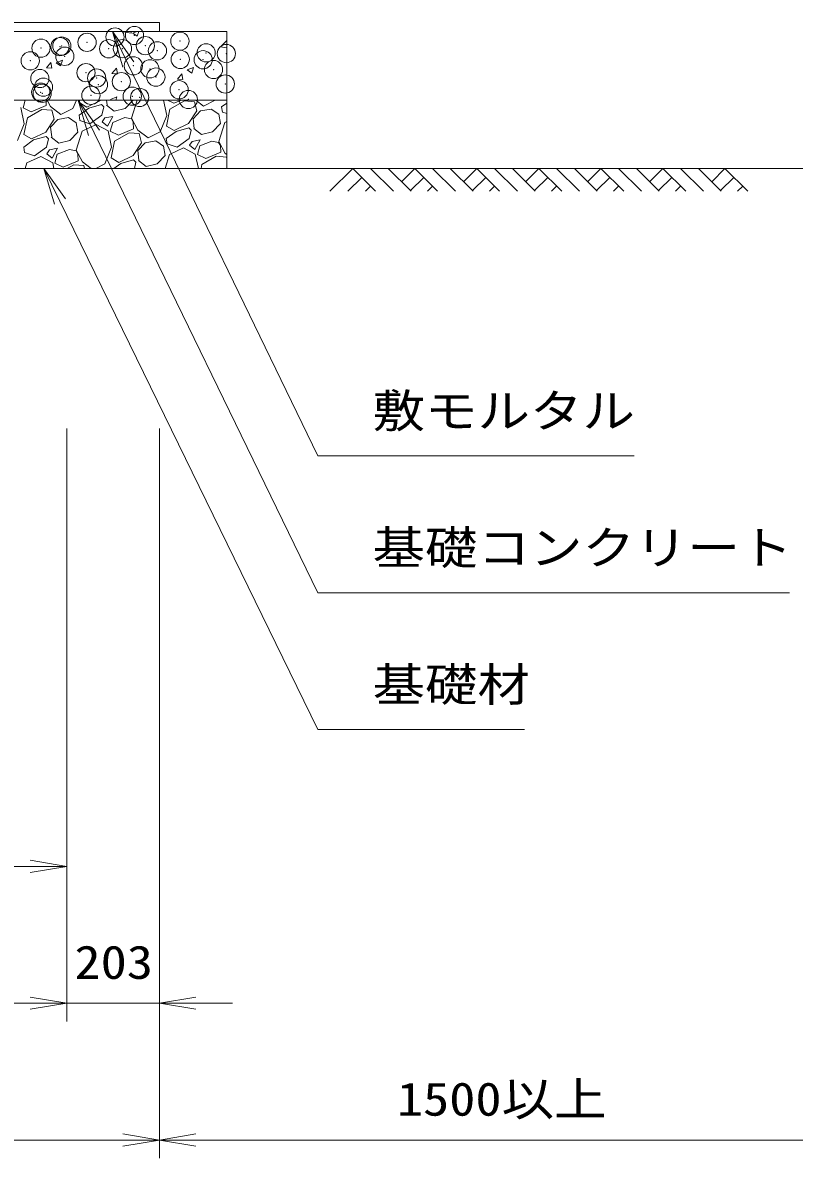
# Model space of a CAD drawing. Units: millimetres at full size; details may follow other scales. Extents: x 37600 to 71200, y 0 to 23760.
# Drawn here: x 64741 to 66431, y 13064 to 15554 of the extents above; entities that cross this region are included whole.
import ezdxf
from ezdxf.enums import TextEntityAlignment as Align

# ---------------------------------------------------------------- set-up
doc = ezdxf.new("R2010")
doc.units = ezdxf.units.MM
doc.header["$LTSCALE"] = 80.0044
doc.header["$PDMODE"] = 32
doc.header["$PDSIZE"] = 40
for name, color, linetype, lineweight in [('0_2', 4, 'Continuous', 13), ('寸法', 6, 'Continuous', 13), ('ﾊｯﾁﾝｸﾞ', 4, 'Continuous', 9)]:
    doc.layers.add(name, color=color, linetype=linetype, lineweight=lineweight)
doc.styles.add('ＭＳ ゴシック', font='')
doc.styles.get('ＭＳ ゴシック').set_extended_font_data('MS Gothic')

# ---------------------------------------------------------------- blocks, each defined once
blk = doc.blocks.new('open_arrow')
at = {"color": 0, "linetype": 'Continuous', "lineweight": -2}
blk.add_lwpolyline([(7.5, 1.25), (0, 0), (7.5, -1.25)], dxfattribs=at)

msp = doc.modelspace()

# ---------------------------------------------------------------- linework, layer by layer
at = {"layer": '0_2'}
msp.add_lwpolyline([(65187.5, 15234), (66540, 15234), (66540, 17237)], dxfattribs=at)
at = {"layer": '0_2', "color": 7}
for points in [[(63962.5, 15534), (65040, 15534), (65040, 15554), (63962.5, 15554)], [(58247.5, 15534), (59472.5, 15534), (59472.5, 14951), (60872.5, 14951), (60872.5, 15534), (62562.5, 15534), (62562.5, 14951), (63962.5, 14951), (63962.5, 15534), (65187.5, 15534), (65187.5, 15384), (64112.5, 15384), (64112.5, 14801), (62412.5, 14801), (62412.5, 15384), (61022.5, 15384), (61022.5, 14801), (59322.5, 14801), (59322.5, 15384), (58247.5, 15384)], [(65187.5, 15234), (64112.5, 15234), (64112.5, 15384), (65187.5, 15384)]]:
    msp.add_lwpolyline(points, close=True, dxfattribs=at)
at = {"layer": '寸法'}
for p, q in [((64837, 14664), (64837, 13364)), ((64837, 14664), (64837, 13664)), ((64837, 14664), (64837, 13364)), ((65040, 14664), (65040, 13064)), ((65040, 14664), (65040, 13364)), ((65040, 14664), (65040, 13064)), ((64035, 13704), (64837, 13704)), ((64837, 13404), (58598, 13404)), ((64677, 13404), (65200, 13404)), ((65040, 13104), (58395, 13104)), ((65040, 13104), (66540, 13104))]:
    msp.add_line(p, q, dxfattribs=at)
for points in [[(64937, 15534), (64971.84, 15461.99), (65387, 14604), (66080.33, 14604)], [(64862, 15384), (64896.98, 15312.05), (65387, 14304), (66420.33, 14304)], [(64787, 15234), (64822.07, 15162.1), (65387, 14004), (65840.33, 14004)]]:
    msp.add_lwpolyline(points, dxfattribs=at)
at = {"layer": 'ﾊｯﾁﾝｸﾞ'}
for p, q in [((64960.72, 15533.45), (64978.5, 15530.7)), ((64960.75, 15533.49), (64961.24, 15534)), ((64978.5, 15530.7), (64978.12, 15534)), ((64981.69, 15530.45), (64990.93, 15534)), ((64981.69, 15530.45), (64991.64, 15523.74)), ((64991.64, 15523.74), (64995.08, 15534)), ((65174.2, 15500.39), (65187.5, 15514.25)), ((65174.16, 15500.35), (65187.5, 15498.28)), ((64792.69, 15454.97), (64802.33, 15466.46)), ((64804.64, 15453.92), (64802.33, 15466.46)), ((64813.65, 15465.95), (64827.65, 15471.32)), ((64813.65, 15465.95), (64823.59, 15459.24)), ((64823.59, 15459.24), (64827.65, 15471.32)), ((64792.69, 15454.97), (64804.64, 15453.92)), ((64936.14, 15442.42), (64945.78, 15453.91)), ((64936.14, 15442.42), (64948.09, 15441.37)), ((64948.09, 15441.37), (64945.78, 15453.91)), ((65079.59, 15429.87), (65089.23, 15441.36)), ((65091.54, 15428.82), (65089.23, 15441.35)), ((65101.07, 15449.93), (65115.08, 15455.3)), ((65101.07, 15449.93), (65111.02, 15443.22)), ((65111.02, 15443.22), (65115.07, 15455.3)), ((65079.59, 15429.87), (65091.54, 15428.82)), ((64933.03, 15385.42), (64947.03, 15390.8)), ((64944.75, 15384), (64947.03, 15390.8)), ((64744.1, 15331.61), (64736.3, 15367.52)), ((64745.84, 15384), (64741.34, 15367.19)), ((64741.34, 15367.19), (64759.44, 15358.24)), ((64750.81, 15345.18), (64782.34, 15363.38)), ((64759.44, 15358.24), (64791.85, 15372.1)), ((64782.34, 15363.38), (64804.4, 15361.57)), ((64791.85, 15372.1), (64791.65, 15384)), ((64793.96, 15384), (64801.41, 15369.54)), ((64801.41, 15369.54), (64824.41, 15352.11)), ((64804.4, 15361.57), (64809.35, 15341.79)), ((64824.41, 15352.11), (64850.57, 15365.59)), ((64850.57, 15365.59), (64858.12, 15384)), ((64885.65, 15366.44), (64864.01, 15350.72)), ((64864.23, 15378.33), (64865.44, 15384)), ((64881.12, 15368.68), (64864.23, 15378.33)), ((64912.83, 15383.76), (64881.12, 15368.68)), ((64913.39, 15374.38), (64885.65, 15366.44)), ((64912.98, 15384), (64912.83, 15383.76)), ((64918.11, 15369.02), (64913.39, 15374.38)), ((64918.11, 15369.02), (64914.19, 15350.6)), ((64925.38, 15373.22), (64924.1, 15384)), ((64924.17, 15372.52), (64941.24, 15359.75)), ((64933.03, 15385.42), (64935.14, 15384)), ((64941.24, 15359.75), (64965.35, 15365.58)), ((64965.35, 15365.58), (64982.47, 15383.55)), ((64991.71, 15384), (64979.17, 15344.46)), ((64982.47, 15383.55), (64982.38, 15384)), ((65056.59, 15350.36), (65049.28, 15384)), ((65055.48, 15327.09), (65063.3, 15363.94)), ((65057.76, 15384), (65071.93, 15377)), ((65063.3, 15363.94), (65094.82, 15382.14)), ((65071.93, 15377), (65088.29, 15384)), ((65094.82, 15382.14), (65116.89, 15380.32)), ((65116.89, 15380.32), (65121.84, 15360.55)), ((65119.57, 15384), (65136.9, 15370.86)), ((65130, 15360.41), (65153.6, 15364.34)), ((65136.9, 15370.86), (65162.38, 15384)), ((65153.6, 15364.34), (65169.97, 15352.78)), ((65187.5, 15377.47), (65176.5, 15369.48)), ((65178.46, 15357.68), (65176.5, 15369.48)), ((64742.99, 15308.33), (64750.81, 15345.18)), ((64809.35, 15341.79), (64791.59, 15313.76)), ((64801.61, 15324.39), (64817.51, 15341.66)), ((64817.51, 15341.66), (64841.11, 15345.58)), ((64841.11, 15345.58), (64857.48, 15334.02)), ((64865.97, 15338.92), (64864.01, 15350.72)), ((64887.71, 15332.07), (64865.97, 15338.92)), ((64914.19, 15350.6), (64887.71, 15332.07)), ((64920.82, 15344.72), (64914.43, 15336.18)), ((64914.43, 15336.18), (64926.28, 15326.86)), ((64938.17, 15348.27), (64920.82, 15344.72)), ((64926.28, 15326.86), (64938.17, 15348.27)), ((64964.06, 15345.43), (64937.71, 15335.07)), ((64978.65, 15342.55), (64964.06, 15345.43)), ((64982.85, 15335.27), (64978.65, 15342.55)), ((64979.17, 15344.46), (64992.65, 15318.3)), ((65041.82, 15314.35), (65056.59, 15350.36)), ((65121.84, 15360.55), (65104.07, 15332.51)), ((65114.1, 15343.15), (65130, 15360.41)), ((65116.62, 15321.98), (65114.1, 15343.15)), ((65173.71, 15332.3), (65169.97, 15352.78)), ((65187.5, 15354.83), (65178.46, 15357.68)), ((65187.5, 15336.62), (65183.6, 15334.78)), ((64729.33, 15295.59), (64744.1, 15331.61)), ((64791.59, 15313.76), (64759.88, 15298.68)), ((64804.14, 15303.22), (64801.61, 15324.39)), ((64844.11, 15295.58), (64861.22, 15313.55)), ((64861.22, 15313.55), (64857.48, 15334.02)), ((64871.11, 15316.02), (64857.92, 15274.46)), ((64901.61, 15330.4), (64871.11, 15316.02)), ((64927.54, 15316.27), (64901.61, 15330.4)), ((64935.35, 15280.36), (64927.54, 15316.27)), ((64937.71, 15335.07), (64932.58, 15315.95)), ((64932.58, 15315.95), (64950.68, 15307)), ((64942.06, 15293.94), (64973.58, 15312.14)), ((64950.68, 15307), (64983.09, 15320.86)), ((64973.58, 15312.14), (64995.64, 15310.32)), ((64983.09, 15320.86), (64982.85, 15335.27)), ((64992.65, 15318.3), (65015.65, 15300.86)), ((65015.65, 15300.86), (65041.82, 15314.35)), ((65076.89, 15315.2), (65055.25, 15299.48)), ((65072.36, 15317.44), (65055.48, 15327.09)), ((65104.07, 15332.51), (65072.36, 15317.44)), ((65104.64, 15323.14), (65076.89, 15315.2)), ((65109.35, 15317.78), (65104.64, 15323.14)), ((65109.35, 15317.78), (65105.44, 15299.35)), ((65115.41, 15321.28), (65132.49, 15308.5)), ((65132.49, 15308.5), (65156.6, 15314.34)), ((65156.6, 15314.34), (65173.71, 15332.3)), ((65183.6, 15334.78), (65170.41, 15293.22)), ((64764.4, 15296.44), (64742.77, 15280.72)), ((64759.88, 15298.68), (64742.99, 15308.33)), ((64792.15, 15304.38), (64764.4, 15296.44)), ((64796.86, 15299.02), (64792.15, 15304.38)), ((64796.86, 15299.02), (64792.95, 15280.6)), ((64802.93, 15302.52), (64820, 15289.75)), ((64820, 15289.75), (64844.11, 15295.58)), ((64934.23, 15257.09), (64942.06, 15293.94)), ((65000.59, 15290.55), (64982.83, 15262.51)), ((64992.86, 15273.15), (65008.75, 15290.41)), ((64995.64, 15310.32), (65000.59, 15290.55)), ((65008.75, 15290.41), (65032.35, 15294.34)), ((65032.35, 15294.34), (65048.73, 15282.78)), ((65057.22, 15287.68), (65055.25, 15299.48)), ((65078.95, 15280.83), (65057.22, 15287.68)), ((65105.44, 15299.35), (65078.95, 15280.83)), ((65112.06, 15293.48), (65105.68, 15284.94)), ((65129.41, 15297.03), (65112.06, 15293.48)), ((65117.53, 15275.62), (65129.41, 15297.03)), ((65155.3, 15294.19), (65128.95, 15283.83)), ((65169.9, 15291.3), (65155.3, 15294.19)), ((65174.1, 15284.03), (65169.9, 15291.3)), ((65170.41, 15293.22), (65183.9, 15267.06)), ((64744.73, 15268.92), (64742.77, 15280.72)), ((64766.46, 15262.07), (64744.73, 15268.92)), ((64792.95, 15280.6), (64766.46, 15262.07)), ((64799.58, 15274.72), (64793.19, 15266.18)), ((64793.19, 15266.18), (64805.04, 15256.86)), ((64816.93, 15278.27), (64799.58, 15274.72)), ((64805.04, 15256.86), (64816.93, 15278.27)), ((64816.46, 15265.07), (64811.34, 15245.95)), ((64842.81, 15275.43), (64816.46, 15265.07)), ((64857.41, 15272.55), (64842.81, 15275.43)), ((64861.61, 15265.27), (64857.41, 15272.55)), ((64857.92, 15274.46), (64871.41, 15248.3)), ((64861.85, 15250.86), (64861.61, 15265.27)), ((64920.57, 15244.35), (64935.35, 15280.36)), ((64982.83, 15262.51), (64951.12, 15247.44)), ((64995.38, 15251.98), (64992.86, 15273.15)), ((65035.35, 15244.34), (65052.47, 15262.3)), ((65052.47, 15262.3), (65048.73, 15282.78)), ((65062.35, 15264.78), (65052.59, 15234)), ((65092.85, 15279.15), (65062.35, 15264.78)), ((65118.79, 15265.03), (65092.85, 15279.15)), ((65105.68, 15284.94), (65117.53, 15275.62)), ((65125.53, 15234), (65118.79, 15265.03)), ((65128.95, 15283.83), (65123.83, 15264.7)), ((65123.83, 15264.7), (65141.93, 15255.75)), ((65141.93, 15255.75), (65174.34, 15269.62)), ((65174.34, 15269.62), (65174.1, 15284.03)), ((65183.9, 15267.06), (65187.5, 15264.32)), ((64749.87, 15246.02), (64746.05, 15234)), ((64780.36, 15260.4), (64749.87, 15246.02)), ((64806.3, 15246.27), (64780.36, 15260.4)), ((64808.97, 15234), (64806.3, 15246.27)), ((64811.34, 15245.95), (64829.44, 15237)), ((64829.44, 15237), (64861.85, 15250.86)), ((64838.24, 15234), (64852.34, 15242.14)), ((64852.34, 15242.14), (64874.4, 15240.32)), ((64871.41, 15248.3), (64890.27, 15234)), ((64874.4, 15240.32), (64875.98, 15234)), ((64900.5, 15234), (64920.57, 15244.35)), ((64951.12, 15247.44), (64934.23, 15257.09)), ((64955.65, 15245.2), (64940.23, 15234)), ((64983.39, 15253.14), (64955.65, 15245.2)), ((64988.11, 15247.78), (64983.39, 15253.14)), ((64988.11, 15247.78), (64985.18, 15234)), ((64994.17, 15251.28), (65011.24, 15238.5)), ((65011.24, 15238.5), (65035.35, 15244.34)), ((65131.46, 15234), (65133.3, 15242.69)), ((65133.3, 15242.69), (65164.82, 15260.89)), ((65164.82, 15260.89), (65186.89, 15259.08)), ((65186.89, 15259.08), (65187.5, 15256.63)), ((65413.79, 15184), (65463.79, 15234)), ((65452.68, 15184), (65483.23, 15214.56)), ((65463.79, 15234), (65513.79, 15184)), ((65502.68, 15234), (65552.68, 15184)), ((65541.57, 15234), (65591.57, 15184)), ((65570.62, 15204.95), (65599.67, 15234)), ((65590.06, 15185.5), (65619.11, 15214.56)), ((65599.67, 15234), (65649.67, 15184)), ((65638.56, 15234), (65688.56, 15184)), ((65677.45, 15234), (65727.45, 15184)), ((65706.5, 15204.95), (65735.55, 15234)), ((65725.94, 15185.5), (65754.99, 15214.56)), ((65735.55, 15234), (65785.55, 15184)), ((65774.44, 15234), (65824.44, 15184)), ((65813.33, 15234), (65863.33, 15184)), ((65842.38, 15204.95), (65871.43, 15234)), ((65861.83, 15185.5), (65890.88, 15214.56)), ((65871.43, 15234), (65921.43, 15184)), ((65910.32, 15234), (65960.32, 15184)), ((65949.21, 15234), (65999.21, 15184)), ((65978.26, 15204.95), (66007.31, 15234)), ((65997.71, 15185.5), (66026.76, 15214.56)), ((66007.31, 15234), (66057.31, 15184)), ((66046.2, 15234), (66096.2, 15184)), ((66085.09, 15234), (66135.09, 15184)), ((66114.14, 15204.95), (66143.2, 15234)), ((66133.59, 15185.5), (66162.64, 15214.56)), ((66143.2, 15234), (66193.2, 15184)), ((66182.09, 15234), (66232.09, 15184)), ((66220.98, 15234), (66270.98, 15184)), ((66250.03, 15204.95), (66279.08, 15234)), ((66269.47, 15185.5), (66298.52, 15214.56)), ((66279.08, 15234), (66329.08, 15184)), ((65491.57, 15184), (65502.68, 15195.11)), ((65627.45, 15184), (65638.56, 15195.11)), ((65763.33, 15184), (65774.44, 15195.11)), ((65899.21, 15184), (65910.32, 15195.11)), ((66035.09, 15184), (66046.2, 15195.11)), ((66170.98, 15184), (66182.09, 15195.11)), ((66306.86, 15184), (66317.97, 15195.11))]:
    msp.add_line(p, q, dxfattribs=at)
for p in [(64942.93, 15522.35), (64985.52, 15525.61), (64780.62, 15497.81), (64822.24, 15501), (64826.29, 15502.33), (64881.64, 15510.61), (64929, 15496.49), (64959.16, 15496.62), (65009.23, 15503.21), (65035.77, 15491.98), (65084.98, 15513.18), (64757.11, 15470.02), (64832.85, 15479.99), (65085.78, 15473.11), (65135.95, 15472.38), (65142.53, 15487.47), (65186.8, 15485.91), (64879.21, 15444.03), (64983.09, 15459.03), (65019.31, 15452.36), (65158.68, 15450.93), (64778.19, 15431.23), (64902.68, 15432.34), (64906.55, 15417.74), (64956.62, 15424.33), (65032.37, 15434.3), (65184.37, 15419.33), (64780.24, 15401.11), (64783.29, 15398.8), (64786.04, 15412.32), (64890.05, 15394.29), (64980.66, 15392.45), (65083.34, 15406.53), (64996.82, 15389.78), (65103.58, 15385.27)]:
    msp.add_point(p, dxfattribs=at)

# ---------------------------------------------------------------- block references
at = {"layer": '寸法', "xscale": 10.7, "yscale": 10.7}
for p, rotation in [((64937, 15534), 295.8), ((64862, 15384), 295.9), ((64787, 15234), 296), ((64837, 13704), 180), ((64837, 13404), 180), ((64837, 13404), 180), ((65040, 13104), 180)]:
    msp.add_blockref('open_arrow', p, dxfattribs=dict(at, rotation=rotation))
for p in [(65040, 13404), (65040, 13104)]:
    msp.add_blockref('open_arrow', p, dxfattribs=at)

# ---------------------------------------------------------------- texts
at = {"layer": '寸法', "style": 'ＭＳ ゴシック', "width": 1.15}
for s, p in [('敷モルタル', (65507, 14644)), ('基礎コンクリート', (65507, 14344)), ('基礎材', (65507, 14044))]:
    msp.add_text(s, height=73.31, dxfattribs=at).set_placement(p, align=Align.BOTTOM_LEFT)
for s, p in [('203', (64940, 13494)), ('1500以上', (65790, 13194))]:
    msp.add_text(s, height=73.31, dxfattribs=at).set_placement(p, align=Align.MIDDLE_CENTER)

doc.saveas('drawing.dxf')
